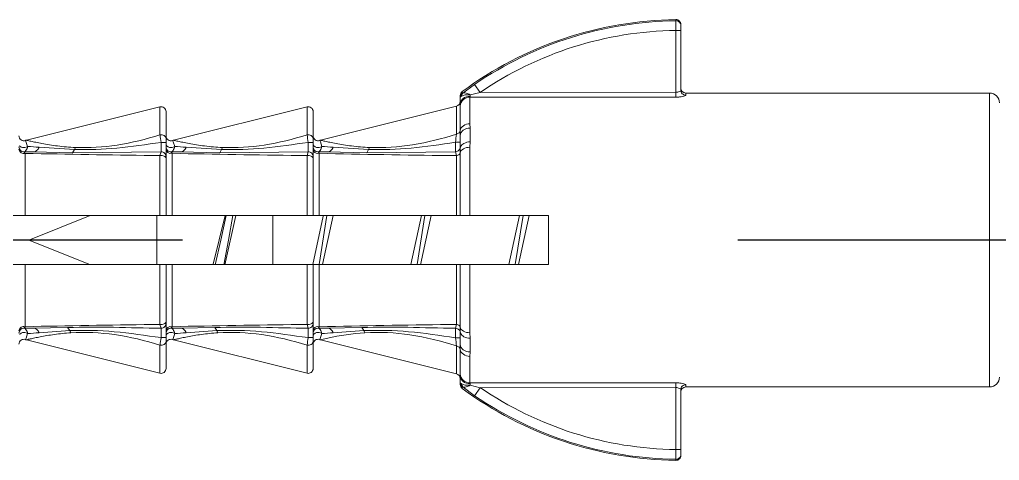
# Model space of a CAD drawing. Extents: x 8886 to 9306, y -19565 to -18971.
# Drawn here: x 8917.78 to 8932.77, y -19232.67 to -19225.92 of the extents above; entities that cross this region are included whole.
import ezdxf

# ---------------------------------------------------------------- set-up
doc = ezdxf.new("R2010")
doc.units = 0
doc.header["$MEASUREMENT"] = 0
doc.linetypes.add('CENTER', pattern=[47.5, 22, -8.5, 8.5, -8.5])
doc.linetypes.add('HIDDEN2', pattern=[4.7625, 3.175, -1.5875])
doc.layers.add('02___PRT_ALL_AXES', color=7, linetype='CONTINUOUS')
doc.layers.add('1', color=4, linetype='HIDDEN2', lineweight=13)

msp = doc.modelspace()

# ---------------------------------------------------------------- linework, layer by layer
at = {"layer": '02___PRT_ALL_AXES', "color": 1, "linetype": 'CENTER'}
msp.add_line((8950.77, -19229.298), (8909.52, -19229.298), dxfattribs=at)
at = {"layer": '1', "color": 7, "linetype": 'Continuous'}
for p, q in [((8927.82, -19225.922), (8927.82, -19225.939)), ((8927.821, -19226.088), (8927.82, -19225.939)), ((8927.896, -19227.005), (8927.896, -19225.997)), ((8927.821, -19226.088), (8927.896, -19226.088)), ((8927.821, -19227.109), (8927.821, -19226.088)), ((8924.562, -19227.049), (8924.742, -19226.914)), ((8924.826, -19227.037), (8924.742, -19226.914)), ((8924.521, -19227.218), (8924.521, -19227.085)), ((8924.542, -19227.094), (8924.524, -19227.106)), ((8924.552, -19227.05), (8924.525, -19227.088)), ((8924.562, -19227.049), (8924.543, -19227.088)), ((8924.552, -19227.05), (8924.552, -19227.024)), ((8924.562, -19227.049), (8924.552, -19227.05)), ((8924.67, -19227.109), (8924.671, -19227.096)), ((8924.671, -19227.075), (8924.826, -19227.037)), ((8924.671, -19227.096), (8924.671, -19227.075)), ((8927.821, -19227.036), (8924.826, -19227.037)), ((8932.621, -19227.047), (8927.971, -19227.047)), ((8927.971, -19227.079), (8927.971, -19227.047)), ((8932.621, -19231.547), (8932.621, -19227.047)), ((8917.885, -19227.769), (8919.928, -19227.258)), ((8919.928, -19227.687), (8919.928, -19227.258)), ((8920.135, -19227.769), (8922.178, -19227.258)), ((8922.178, -19227.687), (8922.178, -19227.258)), ((8922.385, -19227.769), (8924.465, -19227.249)), ((8924.465, -19227.675), (8924.465, -19227.249)), ((8924.521, -19227.242), (8924.521, -19227.218)), ((8924.521, -19227.623), (8924.521, -19227.242)), ((8927.821, -19227.109), (8924.67, -19227.109)), ((8924.67, -19227.516), (8924.67, -19227.109)), ((8920.021, -19228.922), (8920.021, -19227.331)), ((8922.271, -19228.922), (8922.271, -19227.331)), ((8924.671, -19227.584), (8924.67, -19227.516)), ((8924.521, -19227.698), (8924.521, -19227.623)), ((8924.521, -19227.895), (8924.521, -19227.698)), ((8924.671, -19227.795), (8924.671, -19227.584)), ((8917.782, -19227.858), (8917.804, -19227.874)), ((8917.903, -19227.865), (8917.872, -19227.774)), ((8919.946, -19227.947), (8919.944, -19227.802)), ((8920.021, -19227.804), (8919.944, -19227.802)), ((8920.03, -19227.855), (8920.021, -19227.831)), ((8920.054, -19227.873), (8920.03, -19227.855)), ((8920.121, -19227.773), (8920.132, -19227.793)), ((8920.132, -19227.793), (8920.153, -19227.865)), ((8922.196, -19227.947), (8922.194, -19227.802)), ((8922.271, -19227.804), (8922.194, -19227.802)), ((8922.28, -19227.855), (8922.271, -19227.831)), ((8922.304, -19227.873), (8922.28, -19227.855)), ((8922.371, -19227.773), (8922.382, -19227.793)), ((8922.382, -19227.793), (8922.403, -19227.865)), ((8924.447, -19227.947), (8924.448, -19227.801)), ((8924.448, -19227.801), (8924.521, -19227.799)), ((8924.67, -19227.878), (8924.671, -19227.795)), ((8917.846, -19227.947), (8917.992, -19227.947)), ((8917.865, -19227.971), (8917.846, -19227.947)), ((8917.847, -19227.972), (8917.865, -19227.971)), ((8917.865, -19228.922), (8917.865, -19227.971)), ((8917.865, -19227.971), (8917.99, -19227.973)), ((8918.592, -19227.96), (8917.992, -19227.947)), ((8918.62, -19227.912), (8918.078, -19227.877)), ((8918.592, -19227.96), (8918.62, -19227.912)), ((8919.946, -19227.947), (8918.592, -19227.96)), ((8918.634, -19227.88), (8918.62, -19227.912)), ((8919.928, -19228.005), (8919.946, -19227.947)), ((8919.928, -19228.922), (8919.928, -19228.005)), ((8920.115, -19227.97), (8920.081, -19227.971)), ((8920.096, -19227.947), (8920.242, -19227.947)), ((8920.096, -19227.947), (8920.115, -19227.97)), ((8920.115, -19227.97), (8920.115, -19228.922)), ((8920.115, -19227.97), (8920.24, -19227.973)), ((8920.842, -19227.96), (8920.242, -19227.947)), ((8920.87, -19227.912), (8920.328, -19227.877)), ((8920.842, -19227.96), (8920.87, -19227.912)), ((8922.196, -19227.947), (8920.842, -19227.96)), ((8920.884, -19227.88), (8920.87, -19227.912)), ((8922.178, -19228.005), (8922.196, -19227.947)), ((8922.178, -19228.922), (8922.178, -19228.005)), ((8922.365, -19227.97), (8922.331, -19227.971)), ((8922.346, -19227.947), (8922.492, -19227.947)), ((8922.346, -19227.947), (8922.365, -19227.97)), ((8922.365, -19227.97), (8922.365, -19228.922)), ((8922.365, -19227.97), (8922.49, -19227.973)), ((8923.092, -19227.96), (8922.492, -19227.947)), ((8923.12, -19227.912), (8922.578, -19227.877)), ((8923.092, -19227.96), (8923.12, -19227.912)), ((8924.447, -19227.947), (8923.092, -19227.96)), ((8923.134, -19227.88), (8923.12, -19227.912)), ((8924.465, -19228.005), (8924.447, -19227.947)), ((8924.465, -19228.922), (8924.465, -19228.005)), ((8924.518, -19227.894), (8924.521, -19227.872)), ((8924.525, -19227.874), (8924.521, -19227.895)), ((8924.521, -19227.964), (8924.521, -19227.895)), ((8924.521, -19228.922), (8924.521, -19227.964)), ((8924.67, -19228.922), (8924.67, -19227.878)), ((8925.871, -19228.922), (8909.371, -19228.923)), ((8917.921, -19229.297), (8918.859, -19228.922)), ((8919.879, -19228.922), (8919.879, -19229.672)), ((8920.743, -19229.668), (8920.923, -19228.92)), ((8920.94, -19228.92), (8920.857, -19229.297)), ((8921.086, -19228.92), (8920.92, -19229.675)), ((8920.976, -19229.297), (8921.044, -19228.92)), ((8921.655, -19229.672), (8921.655, -19228.922)), ((8922.266, -19229.673), (8922.426, -19228.934)), ((8922.482, -19228.922), (8922.361, -19229.674)), ((8922.577, -19228.92), (8922.414, -19229.674)), ((8922.426, -19228.934), (8922.429, -19228.92)), ((8923.766, -19229.674), (8923.929, -19228.92)), ((8923.982, -19228.92), (8923.861, -19229.673)), ((8924.077, -19228.92), (8923.914, -19229.675)), ((8925.266, -19229.673), (8925.429, -19228.92)), ((8925.482, -19228.921), (8925.361, -19229.674)), ((8925.577, -19228.92), (8925.414, -19229.674)), ((8925.871, -19228.922), (8925.871, -19229.672)), ((8917.921, -19229.297), (8918.854, -19229.67)), ((8920.857, -19229.297), (8920.77, -19229.675)), ((8920.905, -19229.675), (8920.976, -19229.297)), ((8925.871, -19229.672), (8909.371, -19229.673)), ((8917.865, -19230.624), (8917.865, -19229.672)), ((8919.928, -19230.589), (8919.928, -19229.672)), ((8920.021, -19231.264), (8920.021, -19229.672)), ((8920.115, -19229.672), (8920.115, -19230.624)), ((8922.178, -19230.589), (8922.178, -19229.672)), ((8922.271, -19231.264), (8922.271, -19229.672)), ((8922.365, -19229.672), (8922.365, -19230.624)), ((8924.465, -19230.589), (8924.465, -19229.672)), ((8924.521, -19230.63), (8924.521, -19229.672)), ((8924.67, -19230.716), (8924.67, -19229.672)), ((8917.846, -19230.647), (8917.865, -19230.624)), ((8917.846, -19230.647), (8917.992, -19230.647)), ((8917.847, -19230.622), (8917.865, -19230.624)), ((8917.99, -19230.621), (8917.865, -19230.624)), ((8917.992, -19230.647), (8918.515, -19230.636)), ((8918.078, -19230.718), (8918.547, -19230.685)), ((8918.515, -19230.636), (8918.547, -19230.685)), ((8918.563, -19230.718), (8918.547, -19230.685)), ((8919.946, -19230.647), (8919.928, -19230.589)), ((8919.944, -19230.792), (8919.946, -19230.647)), ((8920.115, -19230.624), (8920.081, -19230.623)), ((8920.115, -19230.624), (8920.096, -19230.647)), ((8920.096, -19230.647), (8920.242, -19230.647)), ((8920.24, -19230.621), (8920.115, -19230.624)), ((8920.242, -19230.647), (8920.765, -19230.636)), ((8920.328, -19230.718), (8920.797, -19230.685)), ((8920.765, -19230.636), (8920.797, -19230.685)), ((8920.813, -19230.718), (8920.797, -19230.685)), ((8922.196, -19230.647), (8922.178, -19230.589)), ((8922.194, -19230.792), (8922.196, -19230.647)), ((8922.365, -19230.624), (8922.331, -19230.623)), ((8922.365, -19230.624), (8922.346, -19230.647)), ((8922.346, -19230.647), (8922.492, -19230.647)), ((8922.49, -19230.621), (8922.365, -19230.624)), ((8922.492, -19230.647), (8923.015, -19230.636)), ((8922.578, -19230.718), (8923.047, -19230.685)), ((8923.015, -19230.636), (8923.047, -19230.685)), ((8923.063, -19230.718), (8923.047, -19230.685)), ((8924.447, -19230.647), (8924.465, -19230.589)), ((8924.448, -19230.793), (8924.447, -19230.647)), ((8924.518, -19230.7), (8924.521, -19230.722)), ((8924.521, -19230.699), (8924.521, -19230.63)), ((8924.521, -19230.896), (8924.521, -19230.699)), ((8924.525, -19230.721), (8924.521, -19230.699)), ((8917.782, -19230.737), (8917.804, -19230.721)), ((8917.871, -19230.822), (8917.883, -19230.801)), ((8917.883, -19230.801), (8917.903, -19230.73)), ((8917.885, -19230.826), (8919.928, -19231.336)), ((8920.021, -19230.79), (8919.944, -19230.792)), ((8920.03, -19230.739), (8920.021, -19230.763)), ((8920.054, -19230.721), (8920.03, -19230.739)), ((8920.153, -19230.73), (8920.122, -19230.82)), ((8920.135, -19230.826), (8922.178, -19231.336)), ((8922.271, -19230.79), (8922.194, -19230.792)), ((8922.28, -19230.739), (8922.271, -19230.763)), ((8922.304, -19230.721), (8922.28, -19230.739)), ((8922.403, -19230.73), (8922.372, -19230.82)), ((8922.385, -19230.826), (8922.402, -19230.822)), ((8922.385, -19230.826), (8924.465, -19231.345)), ((8924.448, -19230.793), (8924.521, -19230.795)), ((8924.671, -19230.799), (8924.67, -19230.716)), ((8924.671, -19231.01), (8924.671, -19230.799)), ((8919.928, -19231.336), (8919.928, -19230.907)), ((8922.178, -19231.336), (8922.178, -19230.907)), ((8924.465, -19231.345), (8924.465, -19230.919)), ((8924.521, -19230.971), (8924.521, -19230.896)), ((8924.521, -19231.352), (8924.521, -19230.971)), ((8924.67, -19231.078), (8924.671, -19231.01)), ((8924.67, -19231.485), (8924.67, -19231.078)), ((8924.521, -19231.379), (8924.521, -19231.352)), ((8924.521, -19231.509), (8924.521, -19231.379)), ((8924.521, -19231.485), (8924.536, -19231.528)), ((8924.521, -19231.485), (8924.535, -19231.496)), ((8924.535, -19231.496), (8924.542, -19231.5)), ((8924.542, -19231.5), (8924.545, -19231.518)), ((8924.545, -19231.518), (8924.562, -19231.545)), ((8924.552, -19231.57), (8924.552, -19231.544)), ((8924.562, -19231.545), (8924.552, -19231.544)), ((8924.742, -19231.681), (8924.562, -19231.545)), ((8924.67, -19231.485), (8927.821, -19231.485)), ((8924.671, -19231.498), (8924.67, -19231.485)), ((8924.671, -19231.519), (8924.671, -19231.498)), ((8924.826, -19231.558), (8924.671, -19231.519)), ((8924.826, -19231.558), (8924.742, -19231.681)), ((8924.826, -19231.558), (8927.821, -19231.557)), ((8927.822, -19232.505), (8927.821, -19231.485)), ((8927.897, -19232.596), (8927.896, -19231.589)), ((8927.971, -19231.547), (8927.971, -19231.514)), ((8932.621, -19231.547), (8927.971, -19231.547)), ((8927.821, -19232.655), (8927.822, -19232.506)), ((8927.822, -19232.506), (8927.897, -19232.506)), ((8927.821, -19232.655), (8927.821, -19232.671))]:
    msp.add_line(p, q, dxfattribs=at)
for centre, radius, start, end in [((8927.896, -19231.547), 5.625, 90.7762, 126.4856), ((8927.895, -19231.526), 5.587, 90.7678, 124.3629), ((8927.821, -19225.997), 0.075, 0.0019, 90.7762), ((8927.822, -19226.014), 0.0744, 0.0542, 11.676), ((8927.895, -19231.527), 5.439, 90.7738, 124.3536), ((8924.596, -19227.085), 0.075, 126.4856, 180.0019), ((8924.595, -19227.11), 0.0739, 162.921, 179.932), ((8924.619, -19227.098), 0.0766, 172.8731, 176.9196), ((8927.971, -19226.972), 0.075, 180.0019, 270.0019), ((8932.621, -19227.197), 0.15, 0.0019, 90.0019), ((8919.946, -19227.331), 0.075, 0.0019, 104.0381), ((8922.196, -19227.331), 0.075, 0.0019, 104.0381), ((8924.446, -19227.176), 0.075, 284.0381, 0.0019), ((8917.846, -19227.702), 0.075, 180.0019, 289.4731), ((8947.518, -19223.906), 27.847, 187.8038, 188.0426), ((8920.096, -19227.702), 0.075, 180.0019, 289.4731), ((8949.768, -19223.906), 27.847, 187.8038, 188.0426), ((8922.346, -19227.702), 0.075, 180.0019, 289.4731), ((8947.833, -19230.738), 23.569, 172.5326, 172.8411), ((8917.819, -19227.825), 0.0497, 217.4793, 221.2869), ((8917.921, -19227.914), 0.15, 104.0381, 109.4731), ((8920.171, -19227.914), 0.15, 104.0381, 109.4731), ((8922.421, -19227.914), 0.15, 104.0381, 109.4731), ((8917.846, -19227.872), 0.075, 180.0019, 270.0019), ((8919.339, -19208.432), 19.485, 265.7731, 266.2892), ((8922.011, -19041.071), 186.945, 268.76752, 269.36173), ((8919.946, -19228.022), 0.075, 359.9851, 90.1778), ((8920.096, -19227.872), 0.075, 180.0019, 270.002), ((8921.589, -19208.434), 19.483, 265.7731, 266.2892), ((8924.261, -19041.071), 186.945, 268.76752, 269.36173), ((8922.196, -19228.022), 0.075, 359.9851, 90.1778), ((8922.346, -19227.872), 0.075, 180.0019, 270.0019), ((8923.839, -19208.433), 19.484, 265.7731, 266.2892), ((8926.533, -19039.92), 188.097, 268.76826, 269.36992), ((8924.446, -19227.872), 0.0749, 270.1074, 342.7193), ((8917.846, -19230.722), 0.075, 90.0019, 180.0019), ((8922.505, -19446.923), 216.349, 90.68254, 91.19599), ((8919.946, -19230.572), 0.075, 269.8259, 0.0187), ((8920.096, -19230.722), 0.075, 90.0019, 180.0019), ((8924.755, -19446.923), 216.349, 90.68254, 91.19599), ((8922.196, -19230.572), 0.075, 269.8259, 0.0187), ((8922.346, -19230.722), 0.075, 90.002, 180.0019), ((8927.04, -19448.936), 218.362, 90.67564, 91.19391), ((8924.447, -19230.722), 0.0749, 17.2809, 89.8957), ((8917.846, -19230.892), 0.075, 70.5307, 180.0019), ((8917.82, -19230.77), 0.0497, 138.7429, 142.494), ((8917.921, -19230.68), 0.15, 250.5307, 255.9657), ((8919.51, -19252.602), 21.931, 93.7432, 94.2018), ((8940.498, -19233.71), 20.759, 171.9206, 172.2409), ((8920.096, -19230.892), 0.075, 70.5307, 180.0019), ((8920.171, -19230.68), 0.15, 250.5307, 255.9657), ((8921.76, -19252.608), 21.937, 93.7432, 94.2017), ((8942.748, -19233.71), 20.759, 171.9206, 172.2409), ((8922.346, -19230.892), 0.075, 70.5307, 180.0019), ((8922.421, -19230.68), 0.15, 250.5307, 255.9657), ((8924.005, -19252.529), 21.858, 93.7425, 94.2026), ((8941.48, -19228.67), 17.163, 187.1057, 187.5293), ((8919.946, -19231.264), 0.075, 255.9657, 0.0019), ((8922.196, -19231.264), 0.075, 255.9657, 0.0019), ((8924.446, -19231.418), 0.075, 0.0019, 75.9657), ((8932.621, -19231.397), 0.15, 270.0019, 0.0019), ((8924.596, -19231.509), 0.075, 180.0019, 233.5182), ((8924.596, -19231.484), 0.0751, 216.07, 233.7759), ((8927.896, -19227.047), 5.625, 233.5182, 269.2276), ((8927.893, -19227.071), 5.434, 235.6433, 269.2496), ((8927.971, -19231.622), 0.075, 90.0019, 180.0019), ((8927.895, -19227.068), 5.587, 235.6407, 269.2363), ((8927.822, -19232.596), 0.075, 269.2276, 0.0019), ((8927.822, -19232.58), 0.0745, 347.6845, 359.9438)]:
    msp.add_arc(centre, radius, start, end, dxfattribs=at)
for points, knots in [([(8927.82, -19225.939), (8927.837, -19225.939), (8927.872, -19225.95), (8927.891, -19225.982), (8927.895, -19225.999)], [0, 0, 0, 0, 0.500696, 1, 1, 1, 1]), ([(8924.671, -19227.096), (8924.634, -19227.096), (8924.577, -19227.113), (8924.53, -19227.167), (8924.521, -19227.2), (8924.521, -19227.215)], [0, 0, 0, 0, 0.5336, 0.775136, 1, 1, 1, 1]), ([(8924.524, -19227.106), (8924.523, -19227.107), (8924.522, -19227.108), (8924.521, -19227.109), (8924.521, -19227.11)], [0, 0, 0, 0, 0.647724, 1, 1, 1, 1]), ([(8924.671, -19227.075), (8924.647, -19227.073), (8924.603, -19227.074), (8924.558, -19227.084), (8924.542, -19227.094)], [0, 0, 0, 0, 0.564879, 1, 1, 1, 1]), ([(8924.562, -19227.049), (8924.577, -19227.042), (8924.618, -19227.046), (8924.652, -19227.063), (8924.671, -19227.075)], [0, 0, 0, 0, 0.41649, 1, 1, 1, 1]), ([(8927.821, -19227.036), (8927.84, -19227.036), (8927.865, -19227.033), (8927.896, -19227.015), (8927.896, -19227.006)], [0, 0, 0, 0, 0.651427, 1, 1, 1, 1]), ([(8927.821, -19227.109), (8927.84, -19227.109), (8927.875, -19227.108), (8927.923, -19227.101), (8927.952, -19227.094), (8927.971, -19227.085), (8927.971, -19227.079)], [0, 0, 0, 0, 0.366302, 0.680973, 0.900198, 1, 1, 1, 1]), ([(8927.896, -19227.006), (8927.896, -19227.024), (8927.913, -19227.064), (8927.952, -19227.079), (8927.971, -19227.079)], [0, 0, 0, 0, 0.497428, 1, 1, 1, 1]), ([(8924.67, -19227.109), (8924.634, -19227.109), (8924.56, -19227.136), (8924.524, -19227.207), (8924.521, -19227.242)], [0, 0, 0, 0, 0.504702, 1, 1, 1, 1]), ([(8924.67, -19227.516), (8924.635, -19227.516), (8924.567, -19227.533), (8924.525, -19227.593), (8924.521, -19227.623)], [0, 0, 0, 0, 0.538061, 1, 1, 1, 1]), ([(8919.928, -19227.687), (8919.714, -19227.754), (8919.287, -19227.861), (8918.847, -19227.889), (8918.634, -19227.88)], [0, 0, 0, 0, 0.512771, 1, 1, 1, 1]), ([(8920.021, -19227.745), (8920.021, -19227.726), (8919.993, -19227.687), (8919.95, -19227.683), (8919.928, -19227.687)], [0, 0, 0, 0, 0.456821, 1, 1, 1, 1]), ([(8922.178, -19227.687), (8921.964, -19227.754), (8921.537, -19227.861), (8921.097, -19227.888), (8920.884, -19227.88)], [0, 0, 0, 0, 0.512771, 1, 1, 1, 1]), ([(8922.271, -19227.744), (8922.271, -19227.726), (8922.243, -19227.687), (8922.2, -19227.683), (8922.178, -19227.687)], [0, 0, 0, 0, 0.456821, 1, 1, 1, 1]), ([(8924.465, -19227.675), (8924.245, -19227.746), (8923.806, -19227.859), (8923.353, -19227.889), (8923.134, -19227.88)], [0, 0, 0, 0, 0.512706, 1, 1, 1, 1]), ([(8924.465, -19227.675), (8924.479, -19227.673), (8924.505, -19227.661), (8924.52, -19227.636), (8924.521, -19227.623)], [0, 0, 0, 0, 0.533877, 1, 1, 1, 1]), ([(8924.671, -19227.584), (8924.634, -19227.584), (8924.578, -19227.6), (8924.53, -19227.651), (8924.521, -19227.683), (8924.521, -19227.698)], [0, 0, 0, 0, 0.540725, 0.78039, 1, 1, 1, 1]), ([(8918.634, -19227.88), (8918.542, -19227.876), (8918.409, -19227.865), (8918.239, -19227.841), (8918.128, -19227.822), (8918.033, -19227.803), (8917.967, -19227.788), (8917.925, -19227.779), (8917.905, -19227.773), (8917.892, -19227.771), (8917.886, -19227.769), (8917.885, -19227.769)], [0, 0, 0, 0, 0.363696, 0.529143, 0.679061, 0.808383, 0.91034, 0.948519, 0.976754, 0.994126, 1, 1, 1, 1]), ([(8919.944, -19227.802), (8919.719, -19227.834), (8919.281, -19227.902), (8918.836, -19227.918), (8918.62, -19227.912)], [0, 0, 0, 0, 0.512254, 1, 1, 1, 1]), ([(8920.884, -19227.88), (8920.792, -19227.876), (8920.659, -19227.865), (8920.489, -19227.841), (8920.378, -19227.822), (8920.283, -19227.803), (8920.217, -19227.788), (8920.175, -19227.779), (8920.155, -19227.773), (8920.142, -19227.771), (8920.136, -19227.769), (8920.135, -19227.769)], [0, 0, 0, 0, 0.363696, 0.529143, 0.679061, 0.808383, 0.91034, 0.948519, 0.976754, 0.994126, 1, 1, 1, 1]), ([(8922.194, -19227.802), (8921.969, -19227.834), (8921.531, -19227.902), (8921.086, -19227.918), (8920.87, -19227.912)], [0, 0, 0, 0, 0.512254, 1, 1, 1, 1]), ([(8923.134, -19227.88), (8923.042, -19227.876), (8922.909, -19227.865), (8922.739, -19227.841), (8922.628, -19227.822), (8922.533, -19227.803), (8922.467, -19227.788), (8922.425, -19227.779), (8922.405, -19227.773), (8922.392, -19227.771), (8922.386, -19227.769), (8922.385, -19227.769)], [0, 0, 0, 0, 0.363696, 0.529143, 0.679061, 0.808383, 0.91034, 0.948519, 0.976754, 0.994126, 1, 1, 1, 1]), ([(8924.448, -19227.801), (8924.223, -19227.833), (8923.783, -19227.902), (8923.337, -19227.918), (8923.12, -19227.912)], [0, 0, 0, 0, 0.512259, 1, 1, 1, 1]), ([(8924.671, -19227.795), (8924.639, -19227.795), (8924.581, -19227.806), (8924.533, -19227.849), (8924.525, -19227.874)], [0, 0, 0, 0, 0.555642, 1, 1, 1, 1]), ([(8917.771, -19227.907), (8917.771, -19227.924), (8917.79, -19227.961), (8917.828, -19227.973), (8917.847, -19227.972)], [0, 0, 0, 0, 0.475547, 1, 1, 1, 1]), ([(8917.804, -19227.874), (8917.828, -19227.885), (8917.866, -19227.886), (8917.897, -19227.87), (8917.903, -19227.865)], [0, 0, 0, 0, 0.763084, 1, 1, 1, 1]), ([(8917.846, -19227.947), (8917.859, -19227.947), (8917.889, -19227.919), (8917.898, -19227.886), (8917.903, -19227.865)], [0, 0, 0, 0, 0.361303, 1, 1, 1, 1]), ([(8917.992, -19227.947), (8918.01, -19227.947), (8918.048, -19227.931), (8918.07, -19227.896), (8918.078, -19227.877)], [0, 0, 0, 0, 0.453579, 1, 1, 1, 1]), ([(8920.021, -19228.051), (8920.021, -19228.035), (8919.998, -19228.012), (8919.962, -19228.003), (8919.939, -19228.003), (8919.928, -19228.005)], [0, 0, 0, 0, 0.418647, 0.70114, 1, 1, 1, 1]), ([(8920.081, -19227.971), (8920.065, -19227.968), (8920.035, -19227.953), (8920.021, -19227.922), (8920.021, -19227.907)], [0, 0, 0, 0, 0.521549, 1, 1, 1, 1]), ([(8920.153, -19227.865), (8920.147, -19227.87), (8920.116, -19227.886), (8920.078, -19227.884), (8920.054, -19227.873)], [0, 0, 0, 0, 0.236916, 1, 1, 1, 1]), ([(8920.153, -19227.865), (8920.148, -19227.886), (8920.139, -19227.919), (8920.109, -19227.947), (8920.096, -19227.947)], [0, 0, 0, 0, 0.638644, 1, 1, 1, 1]), ([(8920.242, -19227.947), (8920.26, -19227.947), (8920.298, -19227.93), (8920.32, -19227.896), (8920.328, -19227.877)], [0, 0, 0, 0, 0.453579, 1, 1, 1, 1]), ([(8922.271, -19228.051), (8922.271, -19228.035), (8922.248, -19228.012), (8922.212, -19228.003), (8922.189, -19228.003), (8922.178, -19228.005)], [0, 0, 0, 0, 0.418647, 0.70114, 1, 1, 1, 1]), ([(8922.331, -19227.971), (8922.315, -19227.968), (8922.285, -19227.953), (8922.271, -19227.922), (8922.271, -19227.907)], [0, 0, 0, 0, 0.521549, 1, 1, 1, 1]), ([(8922.403, -19227.865), (8922.397, -19227.87), (8922.366, -19227.886), (8922.328, -19227.884), (8922.304, -19227.873)], [0, 0, 0, 0, 0.236916, 1, 1, 1, 1]), ([(8922.403, -19227.865), (8922.398, -19227.886), (8922.389, -19227.919), (8922.359, -19227.947), (8922.346, -19227.947)], [0, 0, 0, 0, 0.638647, 1, 1, 1, 1]), ([(8922.492, -19227.947), (8922.51, -19227.947), (8922.548, -19227.93), (8922.57, -19227.896), (8922.578, -19227.877)], [0, 0, 0, 0, 0.453579, 1, 1, 1, 1]), ([(8924.465, -19228.005), (8924.472, -19228.004), (8924.495, -19227.999), (8924.519, -19227.98), (8924.521, -19227.964)], [0, 0, 0, 0, 0.303584, 1, 1, 1, 1]), ([(8924.67, -19227.878), (8924.636, -19227.878), (8924.574, -19227.888), (8924.525, -19227.938), (8924.521, -19227.964)], [0, 0, 0, 0, 0.571547, 1, 1, 1, 1]), ([(8920.021, -19230.543), (8920.021, -19230.559), (8919.998, -19230.582), (8919.962, -19230.591), (8919.939, -19230.591), (8919.928, -19230.589)], [0, 0, 0, 0, 0.418647, 0.70114, 1, 1, 1, 1]), ([(8922.271, -19230.543), (8922.271, -19230.559), (8922.248, -19230.582), (8922.212, -19230.591), (8922.189, -19230.591), (8922.178, -19230.589)], [0, 0, 0, 0, 0.418647, 0.70114, 1, 1, 1, 1]), ([(8917.771, -19230.687), (8917.771, -19230.67), (8917.79, -19230.634), (8917.828, -19230.622), (8917.847, -19230.622)], [0, 0, 0, 0, 0.475546, 1, 1, 1, 1]), ([(8917.903, -19230.73), (8917.898, -19230.708), (8917.889, -19230.675), (8917.859, -19230.647), (8917.846, -19230.647)], [0, 0, 0, 0, 0.638664, 1, 1, 1, 1]), ([(8917.992, -19230.647), (8918.01, -19230.647), (8918.049, -19230.664), (8918.07, -19230.698), (8918.078, -19230.718)], [0, 0, 0, 0, 0.453584, 1, 1, 1, 1]), ([(8918.515, -19230.636), (8918.749, -19230.63), (8919.226, -19230.628), (8919.703, -19230.647), (8919.946, -19230.647)], [0, 0, 0, 0, 0.49043, 1, 1, 1, 1]), ([(8918.547, -19230.685), (8918.774, -19230.675), (8919.243, -19230.687), (8919.706, -19230.759), (8919.944, -19230.792)], [0, 0, 0, 0, 0.486168, 1, 1, 1, 1]), ([(8918.563, -19230.718), (8918.786, -19230.704), (8919.251, -19230.725), (8919.701, -19230.836), (8919.928, -19230.907)], [0, 0, 0, 0, 0.485106, 1, 1, 1, 1]), ([(8920.081, -19230.623), (8920.065, -19230.626), (8920.035, -19230.641), (8920.021, -19230.673), (8920.021, -19230.687)], [0, 0, 0, 0, 0.521549, 1, 1, 1, 1]), ([(8920.096, -19230.647), (8920.109, -19230.647), (8920.139, -19230.675), (8920.148, -19230.708), (8920.153, -19230.73)], [0, 0, 0, 0, 0.361313, 1, 1, 1, 1]), ([(8920.242, -19230.647), (8920.26, -19230.647), (8920.299, -19230.664), (8920.32, -19230.698), (8920.328, -19230.718)], [0, 0, 0, 0, 0.453584, 1, 1, 1, 1]), ([(8920.765, -19230.636), (8920.999, -19230.63), (8921.476, -19230.628), (8921.953, -19230.647), (8922.196, -19230.647)], [0, 0, 0, 0, 0.49043, 1, 1, 1, 1]), ([(8920.797, -19230.685), (8921.024, -19230.675), (8921.493, -19230.686), (8921.956, -19230.759), (8922.194, -19230.792)], [0, 0, 0, 0, 0.486168, 1, 1, 1, 1]), ([(8920.813, -19230.718), (8921.036, -19230.704), (8921.501, -19230.725), (8921.951, -19230.836), (8922.178, -19230.907)], [0, 0, 0, 0, 0.485106, 1, 1, 1, 1]), ([(8922.331, -19230.623), (8922.315, -19230.626), (8922.285, -19230.641), (8922.271, -19230.672), (8922.271, -19230.687)], [0, 0, 0, 0, 0.521549, 1, 1, 1, 1]), ([(8922.346, -19230.647), (8922.359, -19230.647), (8922.389, -19230.675), (8922.398, -19230.708), (8922.403, -19230.73)], [0, 0, 0, 0, 0.361313, 1, 1, 1, 1]), ([(8922.492, -19230.647), (8922.51, -19230.647), (8922.549, -19230.664), (8922.57, -19230.698), (8922.578, -19230.718)], [0, 0, 0, 0, 0.453585, 1, 1, 1, 1]), ([(8923.015, -19230.636), (8923.249, -19230.63), (8923.727, -19230.628), (8924.204, -19230.647), (8924.447, -19230.647)], [0, 0, 0, 0, 0.490428, 1, 1, 1, 1]), ([(8923.047, -19230.685), (8923.275, -19230.675), (8923.746, -19230.687), (8924.21, -19230.759), (8924.448, -19230.793)], [0, 0, 0, 0, 0.486163, 1, 1, 1, 1]), ([(8923.063, -19230.718), (8923.292, -19230.704), (8923.77, -19230.727), (8924.232, -19230.844), (8924.465, -19230.919)], [0, 0, 0, 0, 0.485201, 1, 1, 1, 1]), ([(8924.465, -19230.589), (8924.472, -19230.59), (8924.495, -19230.595), (8924.519, -19230.614), (8924.521, -19230.63)], [0, 0, 0, 0, 0.303584, 1, 1, 1, 1]), ([(8924.67, -19230.716), (8924.636, -19230.716), (8924.574, -19230.706), (8924.525, -19230.656), (8924.521, -19230.63)], [0, 0, 0, 0, 0.571547, 1, 1, 1, 1]), ([(8917.804, -19230.721), (8917.828, -19230.71), (8917.866, -19230.709), (8917.897, -19230.725), (8917.903, -19230.73)], [0, 0, 0, 0, 0.763069, 1, 1, 1, 1]), ([(8917.885, -19230.826), (8917.89, -19230.826), (8917.901, -19230.821), (8917.921, -19230.817), (8917.958, -19230.808), (8918.017, -19230.795), (8918.102, -19230.778), (8918.202, -19230.76), (8918.357, -19230.736), (8918.479, -19230.723), (8918.563, -19230.718)], [0, 0, 0, 0, 0.022625, 0.050192, 0.087587, 0.188051, 0.316417, 0.46619, 0.63237, 1, 1, 1, 1]), ([(8920.021, -19230.85), (8920.021, -19230.868), (8919.994, -19230.907), (8919.95, -19230.912), (8919.928, -19230.907)], [0, 0, 0, 0, 0.456822, 1, 1, 1, 1]), ([(8920.153, -19230.73), (8920.147, -19230.725), (8920.116, -19230.709), (8920.078, -19230.71), (8920.054, -19230.721)], [0, 0, 0, 0, 0.23692, 1, 1, 1, 1]), ([(8920.135, -19230.826), (8920.14, -19230.826), (8920.151, -19230.821), (8920.171, -19230.817), (8920.208, -19230.808), (8920.267, -19230.795), (8920.352, -19230.778), (8920.452, -19230.759), (8920.607, -19230.736), (8920.729, -19230.723), (8920.813, -19230.718)], [0, 0, 0, 0, 0.022625, 0.050192, 0.087587, 0.188051, 0.316417, 0.46619, 0.63237, 1, 1, 1, 1]), ([(8922.271, -19230.85), (8922.271, -19230.868), (8922.244, -19230.907), (8922.2, -19230.911), (8922.178, -19230.907)], [0, 0, 0, 0, 0.456822, 1, 1, 1, 1]), ([(8922.403, -19230.73), (8922.397, -19230.725), (8922.366, -19230.709), (8922.328, -19230.71), (8922.304, -19230.721)], [0, 0, 0, 0, 0.23692, 1, 1, 1, 1]), ([(8922.402, -19230.822), (8922.432, -19230.814), (8922.65, -19230.764), (8922.872, -19230.73), (8923.063, -19230.718)], [0, 0, 0, 0, 0.142618, 1, 1, 1, 1]), ([(8924.671, -19230.799), (8924.639, -19230.799), (8924.581, -19230.788), (8924.533, -19230.745), (8924.525, -19230.721)], [0, 0, 0, 0, 0.555644, 1, 1, 1, 1]), ([(8924.465, -19230.919), (8924.479, -19230.921), (8924.505, -19230.933), (8924.52, -19230.958), (8924.521, -19230.971)], [0, 0, 0, 0, 0.533877, 1, 1, 1, 1]), ([(8924.671, -19231.01), (8924.634, -19231.01), (8924.578, -19230.994), (8924.53, -19230.943), (8924.521, -19230.911), (8924.521, -19230.896)], [0, 0, 0, 0, 0.540725, 0.780391, 1, 1, 1, 1]), ([(8924.67, -19231.078), (8924.635, -19231.078), (8924.567, -19231.061), (8924.525, -19231.001), (8924.521, -19230.971)], [0, 0, 0, 0, 0.538061, 1, 1, 1, 1]), ([(8924.67, -19231.485), (8924.635, -19231.485), (8924.561, -19231.458), (8924.525, -19231.388), (8924.521, -19231.352)], [0, 0, 0, 0, 0.504703, 1, 1, 1, 1]), ([(8924.671, -19231.498), (8924.634, -19231.498), (8924.577, -19231.481), (8924.53, -19231.427), (8924.521, -19231.394), (8924.521, -19231.379)], [0, 0, 0, 0, 0.533596, 0.775132, 1, 1, 1, 1]), ([(8924.542, -19231.5), (8924.559, -19231.51), (8924.603, -19231.52), (8924.647, -19231.522), (8924.671, -19231.519)], [0, 0, 0, 0, 0.435558, 1, 1, 1, 1]), ([(8924.671, -19231.519), (8924.653, -19231.531), (8924.618, -19231.548), (8924.577, -19231.552), (8924.562, -19231.545)], [0, 0, 0, 0, 0.583558, 1, 1, 1, 1]), ([(8927.971, -19231.514), (8927.971, -19231.509), (8927.952, -19231.5), (8927.924, -19231.493), (8927.876, -19231.486), (8927.841, -19231.485), (8927.821, -19231.485)], [0, 0, 0, 0, 0.099801, 0.319023, 0.633699, 1, 1, 1, 1]), ([(8927.896, -19231.588), (8927.896, -19231.579), (8927.865, -19231.561), (8927.84, -19231.557), (8927.821, -19231.557)], [0, 0, 0, 0, 0.348572, 1, 1, 1, 1]), ([(8927.971, -19231.514), (8927.952, -19231.514), (8927.913, -19231.53), (8927.896, -19231.569), (8927.896, -19231.588)], [0, 0, 0, 0, 0.502572, 1, 1, 1, 1]), ([(8927.821, -19232.655), (8927.837, -19232.655), (8927.872, -19232.644), (8927.891, -19232.612), (8927.895, -19232.596)], [0, 0, 0, 0, 0.500696, 1, 1, 1, 1])]:
    msp.add_open_spline(points, degree=3, knots=knots, dxfattribs=at)
for points in [[(8917.872, -19227.774), (8917.872, -19227.773), (8917.872, -19227.773), (8917.871, -19227.773)], [(8920.122, -19230.82), (8920.122, -19230.821), (8920.122, -19230.821), (8920.121, -19230.822)], [(8922.372, -19230.82), (8922.372, -19230.82), (8922.372, -19230.821), (8922.371, -19230.821)]]:
    msp.add_open_spline(points, degree=3, dxfattribs=at)

doc.saveas('drawing.dxf')
